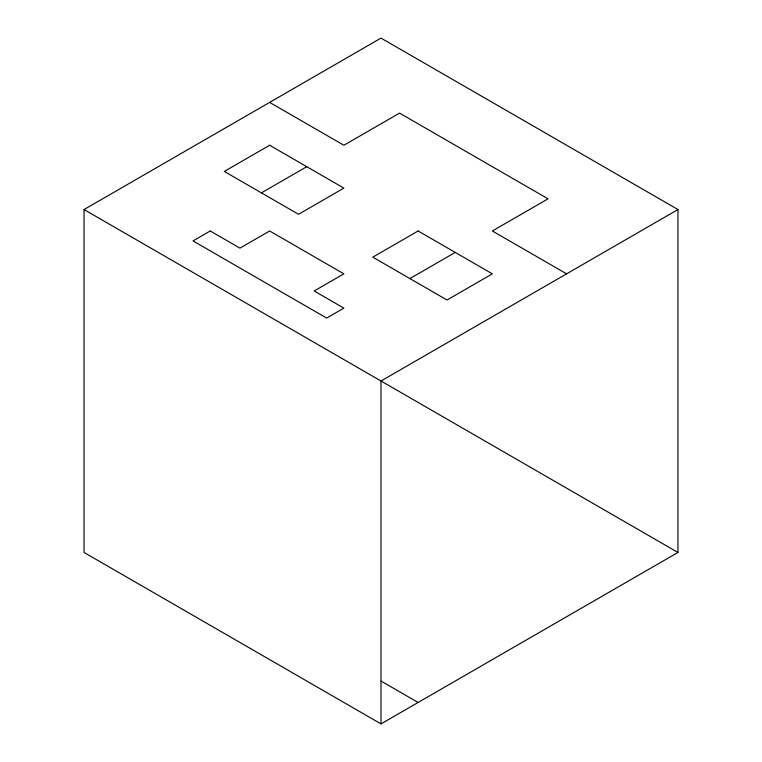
<?xml version="1.0" encoding="UTF-8"?>
<svg xmlns="http://www.w3.org/2000/svg" width="762" height="762" viewBox="0 0 762 762"><rect width="100%" height="100%" fill="white"/><g stroke="black" fill="none" stroke-linecap="round" stroke-linejoin="round"><path stroke-width="1.14" d="M84.039 209.55L381 38.1L677.961 209.55L677.961 552.45L381 723.9L84.039 552.45L84.039 209.55L677.961 552.45M261.423 192.862L306.762 166.688M409.908 278.587L455.238 252.412M677.961 209.55L381 381L381 723.9M269.643 102.394L343.881 145.256L399.564 113.109L548.04 198.834L492.357 230.981L566.604 273.844M381.124 681.114L418.119 702.469M269.643 145.256L224.304 171.431L298.542 214.293L343.881 188.119L269.643 145.256M210.245 230.981L193.024 240.925L326.66 318.078L343.881 308.134L314.182 290.989L343.881 273.844L269.643 230.981L239.944 248.126L210.245 230.981M418.119 230.981L372.789 257.156L447.027 300.018L492.357 273.844L418.119 230.981"/></g></svg>
